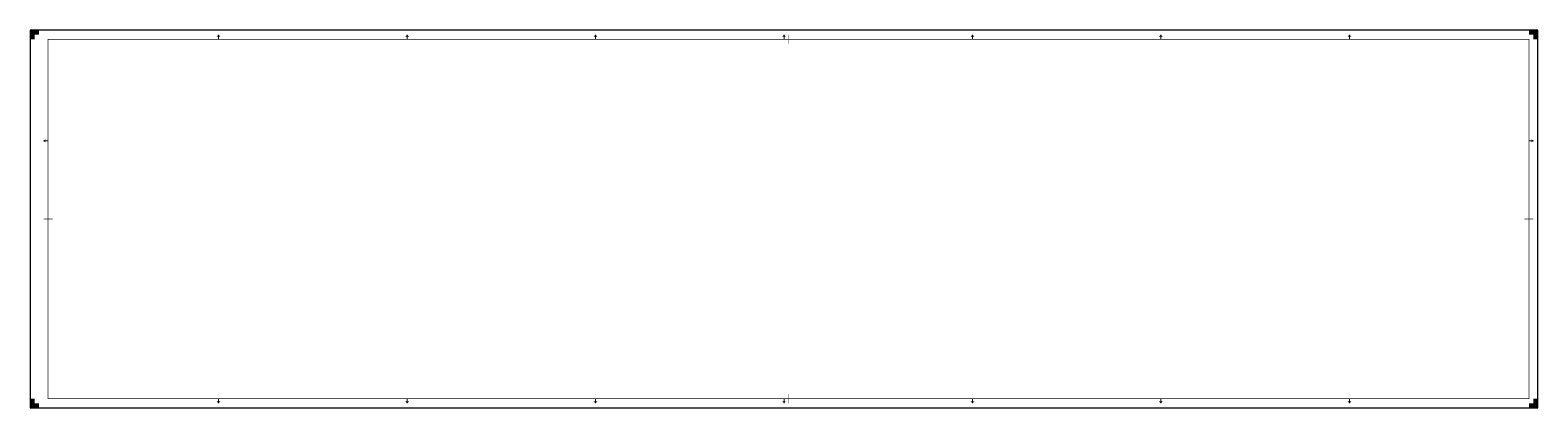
# Model space of a CAD drawing. Extents: x 0 to 1680, y 0 to 420.
import ezdxf

# ---------------------------------------------------------------- set-up
doc = ezdxf.new("R2010")
doc.units = 0
doc.header["$LTSCALE"] = 0.2
for name, color, linetype, lineweight in [('X-XX-AL-TEKENBLAD_KADER-G', 7, 'Continuous', 25), ('X-XX-AL-TEKENBLAD_KADER_AFSNIJMARKERING-G', 7, 'Continuous', 25), ('X-XX-AL-TEKENBLAD_KADER_CENTERMARKERING-G', 7, 'Continuous', 25), ('X-XX-AL-TEKENBLAD_KADER_VOUWMERK-G', 7, 'Continuous', 18)]:
    doc.layers.add(name, color=color, linetype=linetype, lineweight=lineweight)

msp = doc.modelspace()

# ---------------------------------------------------------------- hatches: boundary and pattern name
at = {"layer": 'X-XX-AL-TEKENBLAD_KADER_AFSNIJMARKERING-G'}
for points in [[(10, 420), (0, 420), (0, 410), (5, 410), (5, 415), (10, 415)], [(1680, 410), (1680, 420), (1670, 420), (1670, 415), (1675, 415), (1675, 410)], [(0, 10), (0, 0), (10, 0), (10, 5), (5, 5), (5, 10)], [(1670, 0), (1680, 0), (1680, 10), (1675, 10), (1675, 5), (1670, 5)]]:
    msp.add_hatch(color=256, dxfattribs=at).paths.add_polyline_path(points)
at = {"layer": 'X-XX-AL-TEKENBLAD_KADER_VOUWMERK-G'}
for points in [[(212, 413), (210, 415), (208, 413)], [(422, 413), (420, 415), (418, 413)], [(632, 413), (630, 415), (628, 413)], [(842, 413), (840, 415), (838, 413)], [(1052, 413), (1050, 415), (1048, 413)], [(1262, 413), (1260, 415), (1258, 413)], [(1472, 413), (1470, 415), (1468, 413)], [(17, 299), (15, 297), (17, 295)], [(1673, 295), (1675, 297), (1673, 299)], [(208, 7), (210, 5), (212, 7)], [(418, 7), (420, 5), (422, 7)], [(628, 7), (630, 5), (632, 7)], [(838, 7), (840, 5), (842, 7)], [(1048, 7), (1050, 5), (1052, 7)], [(1258, 7), (1260, 5), (1262, 7)], [(1468, 7), (1470, 5), (1472, 7)]]:
    msp.add_hatch(color=256, dxfattribs=at).paths.add_polyline_path(points)

# ---------------------------------------------------------------- linework, layer by layer
at = {"layer": 'X-XX-AL-TEKENBLAD_KADER-G'}
for p, q in [((1680, 420), (0, 420)), ((0, 420), (0, 0)), ((1680, 0), (1680, 420)), ((0, 0), (1680, 0))]:
    msp.add_line(p, q, dxfattribs=at)
at = {"layer": 'X-XX-AL-TEKENBLAD_KADER-G', "const_width": 0.7, "flags": 128}
msp.add_lwpolyline([(20, 10), (1670, 10), (1670, 410), (20, 410)], close=True, dxfattribs=at)
at = {"layer": 'X-XX-AL-TEKENBLAD_KADER_CENTERMARKERING-G', "const_width": 0.7, "flags": 128}
for points in [[(845, 415), (845, 405)], [(15, 210), (25, 210)], [(1675, 210), (1665, 210)], [(845, 5), (845, 15)]]:
    msp.add_lwpolyline(points, dxfattribs=at)
at = {"layer": 'X-XX-AL-TEKENBLAD_KADER_VOUWMERK-G', "flags": 128}
for points in [[(210, 410), (210, 415)], [(420, 410), (420, 415)], [(630, 410), (630, 415)], [(840, 410), (840, 415)], [(1050, 410), (1050, 415)], [(1260, 410), (1260, 415)], [(1470, 410), (1470, 415)], [(20, 297), (15, 297)], [(1670, 297), (1675, 297)], [(210, 10), (210, 5)], [(420, 10), (420, 5)], [(630, 10), (630, 5)], [(840, 10), (840, 5)], [(1050, 10), (1050, 5)], [(1260, 10), (1260, 5)], [(1470, 10), (1470, 5)]]:
    msp.add_lwpolyline(points, dxfattribs=at)

doc.saveas('drawing.dxf')
